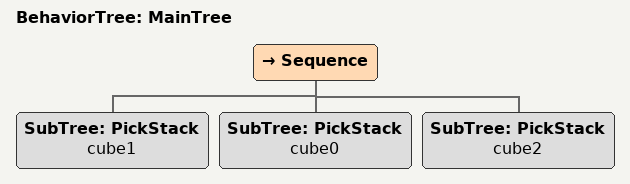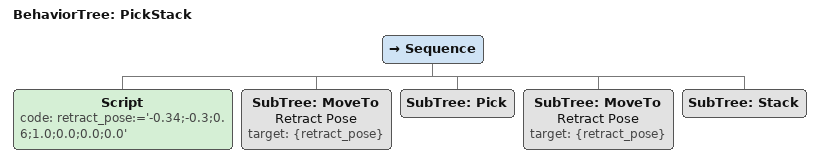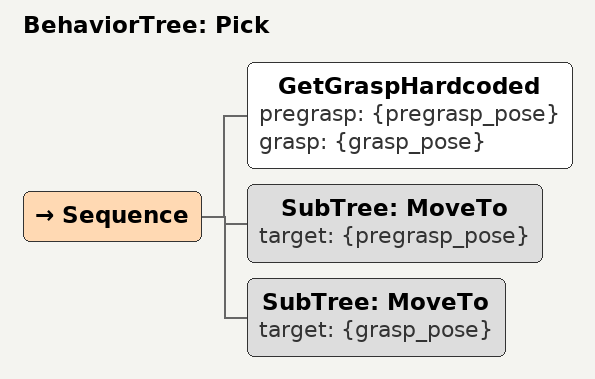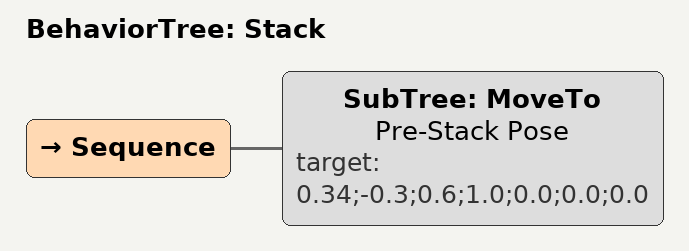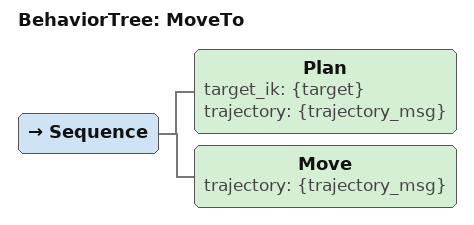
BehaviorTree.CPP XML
<?xml version="1.0" encoding="UTF-8"?>
<root BTCPP_format="4" main_tree_to_execute="MainTree">
  <BehaviorTree ID="MainTree">
    <Sequence>
      <SubTree ID="PickStack" name="cube1"/>
      <SubTree ID="PickStack" name="cube0"/>
      <SubTree ID="PickStack" name="cube2"/>
    </Sequence>
  </BehaviorTree>

  <BehaviorTree ID="PickStack">
    <Sequence>
      <Script code=" retract_pose:='-0.34;-0.3;0.6;1.0;0.0;0.0;0.0' " />
      <SubTree ID="MoveTo" name="Retract Pose" target="{retract_pose}"/>
      <SubTree ID="Pick"/>
      <SubTree ID="MoveTo" name="Retract Pose" target="{retract_pose}"/>
      <SubTree ID="Stack"/>
    </Sequence>
  </BehaviorTree>

  <BehaviorTree ID="Pick">
    <Sequence>
      <GetGraspHardcoded pregrasp="{pregrasp_pose}" grasp="{grasp_pose}"/>
      <SubTree ID="MoveTo" target="{pregrasp_pose}"/>
      <SubTree ID="MoveTo" target="{grasp_pose}"/>
    </Sequence>
  </BehaviorTree>

  <BehaviorTree ID="Stack">
    <Sequence>
      <SubTree ID="MoveTo" name="Pre-Stack Pose" target="0.34;-0.3;0.6;1.0;0.0;0.0;0.0"/>
    </Sequence>
  </BehaviorTree>

  <BehaviorTree ID="MoveTo">
    <Sequence>
      <Plan target_ik="{target}" trajectory="{trajectory_msg}"/>
      <Move trajectory="{trajectory_msg}"/>
    </Sequence>
  </BehaviorTree>

</root>
